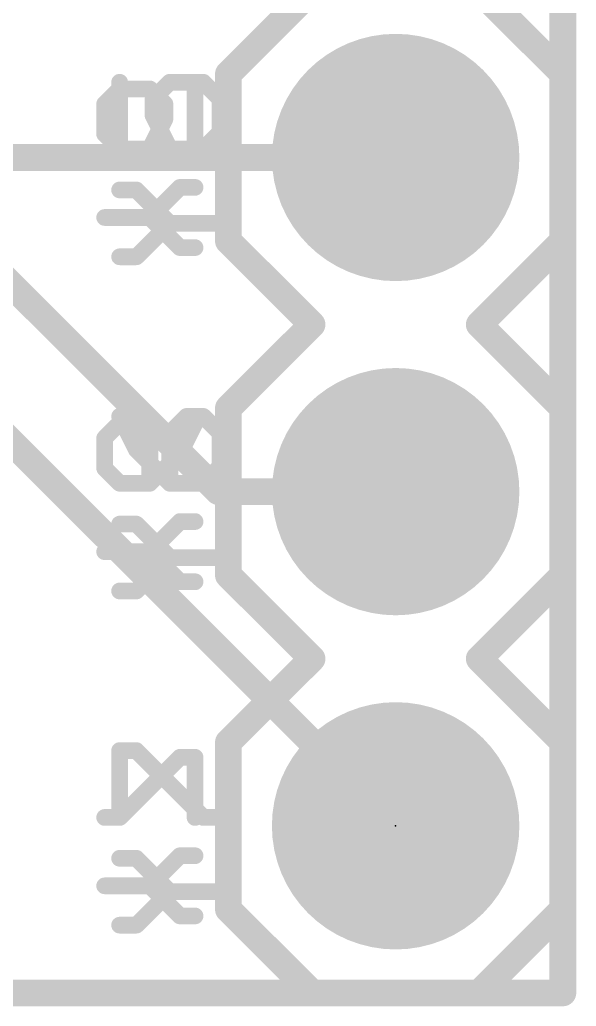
# Model space of a CAD drawing. Extents: x -37 to 70, y -23 to 28.
# Drawn here: x 8.58 to 12.8, y -0.1 to 7.4 of the extents above; entities that cross this region are included whole.
import ezdxf

# ---------------------------------------------------------------- set-up
doc = ezdxf.new("R2010")
doc.units = 0
for name, color, linetype in [('1', 12, 'CONTINUOUS'), ('16', 132, 'CONTINUOUS'), ('17', 110, 'CONTINUOUS'), ('20', 53, 'CONTINUOUS'), ('21', 41, 'CONTINUOUS'), ('22', 40, 'CONTINUOUS'), ('24', 53, 'CONTINUOUS')]:
    doc.layers.add(name, color=color, linetype=linetype)

# ---------------------------------------------------------------- blocks, each defined once
blk = doc.blocks.new('ROUNDP')
at = {"const_width": 0.5}
blk.add_lwpolyline([(0, -0.25, 1), (0, 0.25, 1), (0, -0.25)], format="xyb", dxfattribs=at)

msp = doc.modelspace()

# ---------------------------------------------------------------- linework, layer by layer
at = {"layer": '1', "const_width": 0.2032}
for points in [[(12.7, 0), (12.7, 27.94)], [(0, 0), (12.7, 0)]]:
    msp.add_lwpolyline(points, dxfattribs=at)
at = {"layer": '1', "const_width": 0.1016}
for points in [[(12.7, -0.0508, 1), (12.7, 0.0508)], [(12.6492, 0, 1), (12.7508, 0)]]:
    msp.add_lwpolyline(points, format="xyb", dxfattribs=at)
at = {"layer": '16', "const_width": 0.2032}
for points in [[(12.7, 27.94), (12.7, 0)], [(5.5372, 8.3566), (10.0838, 3.81)], [(11.43, 1.27), (5.1562, 7.5438)], [(11.43, 6.35), (8.0899, 6.35)], [(10.0838, 3.81), (11.43, 3.81)], [(12.7, 0), (0, 0)]]:
    msp.add_lwpolyline(points, dxfattribs=at)
at = {"layer": '16', "const_width": 0.1016}
for points in [[(11.43, 6.2992, 1), (11.43, 6.4008)], [(10.0838, 3.8608, 1), (10.0838, 3.7592)], [(11.43, 3.7592, 1), (11.43, 3.8608)], [(10.0479, 3.7741, 1), (10.1197, 3.8459)], [(11.3941, 1.2341, 1), (11.4659, 1.3059)], [(12.7, -0.0508, 1), (12.7, 0.0508)], [(12.6492, 0, 1), (12.7508, 0)]]:
    msp.add_lwpolyline(points, format="xyb", dxfattribs=at)
at = {"layer": '20', "const_width": 0.2032}
for points in [[(12.7, 0), (12.7, 27.94)], [(0, 0), (12.7, 0)]]:
    msp.add_lwpolyline(points, dxfattribs=at)
at = {"layer": '20', "const_width": 0.1016}
for points in [[(12.7, -0.0508, 1), (12.7, 0.0508)], [(12.6492, 0, 1), (12.7508, 0)]]:
    msp.add_lwpolyline(points, format="xyb", dxfattribs=at)
at = {"layer": '21', "const_width": 0.127}
for points in [[(9.3338, 6.9219), (9.3338, 6.4135)], [(9.5881, 6.7948), (9.7152, 6.9219)], [(9.7152, 6.9219), (9.9694, 6.9219)], [(9.9694, 6.9219), (10.0965, 6.7948)], [(9.5881, 6.6677), (9.5881, 6.7948)], [(10.0965, 6.7948), (10.0965, 6.5406)], [(9.7152, 6.4135), (9.5881, 6.6677)], [(10.0965, 6.5406), (9.9694, 6.4135)], [(9.3338, 6.4135), (9.7152, 6.4135)], [(9.461, 6.1034), (9.3338, 6.1034)], [(9.7152, 5.8491), (9.461, 6.1034)], [(9.461, 5.5949), (9.7152, 5.8491)], [(9.7152, 5.8491), (10.0965, 5.8491)], [(9.3338, 5.5949), (9.461, 5.5949)], [(9.3338, 4.3819), (9.461, 4.1277)], [(9.8423, 4.3819), (9.7152, 4.2548)], [(9.9694, 4.3819), (9.8423, 4.3819)], [(10.0965, 4.2548), (9.9694, 4.3819)], [(9.7152, 4.2548), (9.7152, 3.8735)], [(10.0965, 4.0006), (10.0965, 4.2548)], [(9.461, 4.1277), (9.7152, 3.8735)], [(9.9694, 3.8735), (10.0965, 4.0006)], [(9.7152, 3.8735), (9.9694, 3.8735)], [(9.461, 3.5634), (9.3338, 3.5634)], [(9.7152, 3.3091), (9.461, 3.5634)], [(9.461, 3.0549), (9.7152, 3.3091)], [(9.7152, 3.3091), (10.0965, 3.3091)], [(9.3338, 3.0549), (9.461, 3.0549)], [(9.3338, 1.3335), (9.3338, 1.8419)], [(9.3338, 1.8419), (9.461, 1.8419)], [(9.461, 1.8419), (9.9694, 1.3335)], [(9.9694, 1.3335), (10.0965, 1.3335)], [(9.461, 1.0234), (9.3338, 1.0234)], [(9.7152, 0.7691), (9.461, 1.0234)], [(9.461, 0.5149), (9.7152, 0.7691)], [(9.7152, 0.7691), (10.0965, 0.7691)], [(9.3338, 0.5149), (9.461, 0.5149)]]:
    msp.add_lwpolyline(points, dxfattribs=at)
at = {"layer": '21', "const_width": 0.0635}
for points in [[(9.3656, 6.9219, 1), (9.3021, 6.9219)], [(9.7152, 6.9537, 1), (9.7152, 6.8902)], [(9.7376, 6.8995, 1), (9.6927, 6.9444)], [(9.9918, 6.9444, 1), (9.9469, 6.8995)], [(9.9694, 6.8902, 1), (9.9694, 6.9537)], [(9.6198, 6.7948, 1), (9.5563, 6.7948)], [(9.5656, 6.8173, 1), (9.6105, 6.7724)], [(10.1283, 6.7948, 1), (10.0648, 6.7948)], [(10.074, 6.7724, 1), (10.119, 6.8173)], [(9.5563, 6.6677, 1), (9.6198, 6.6677)], [(9.6165, 6.6819, 1), (9.5597, 6.6535)], [(10.119, 6.5182, 1), (10.074, 6.5631)], [(10.0648, 6.5406, 1), (10.1283, 6.5406)], [(9.3338, 6.4452, 1), (9.3338, 6.3818)], [(9.6868, 6.3993, 1), (9.7436, 6.4277)], [(9.7152, 6.3818, 1), (9.7152, 6.4452)], [(9.9469, 6.436, 1), (9.9918, 6.391)], [(9.3021, 6.4135, 1), (9.3656, 6.4135)], [(9.3338, 6.1351, 1), (9.3338, 6.0716)], [(9.4834, 6.1258, 1), (9.4385, 6.0809)], [(9.461, 6.0716, 1), (9.461, 6.1351)], [(9.7152, 5.8809, 1), (9.7152, 5.8174)], [(9.7376, 5.8267, 1), (9.6927, 5.8716)], [(9.6927, 5.8267, 1), (9.7376, 5.8716)], [(10.0965, 5.8174, 1), (10.0965, 5.8809)], [(9.3338, 5.6267, 1), (9.3338, 5.5632)], [(9.4385, 5.6174, 1), (9.4834, 5.5725)], [(9.461, 5.5632, 1), (9.461, 5.6267)], [(9.3622, 4.3961, 1), (9.3055, 4.3677)], [(9.8423, 4.4137, 1), (9.8423, 4.3502)], [(9.8647, 4.3595, 1), (9.8198, 4.4044)], [(9.9918, 4.4044, 1), (9.9469, 4.3595)], [(9.9694, 4.3502, 1), (9.9694, 4.4137)], [(9.7469, 4.2548, 1), (9.6834, 4.2548)], [(9.6927, 4.2773, 1), (9.7376, 4.2324)], [(10.1283, 4.2548, 1), (10.0648, 4.2548)], [(10.074, 4.2324, 1), (10.119, 4.2773)], [(9.4834, 4.1502, 1), (9.4385, 4.1053)], [(9.4326, 4.1135, 1), (9.4894, 4.1419)], [(10.119, 3.9782, 1), (10.074, 4.0231)], [(10.0648, 4.0006, 1), (10.1283, 4.0006)], [(9.7152, 3.9053, 1), (9.7152, 3.8418)], [(9.6834, 3.8735, 1), (9.7469, 3.8735)], [(9.6927, 3.851, 1), (9.7376, 3.896)], [(9.9469, 3.896, 1), (9.9918, 3.851)], [(9.9694, 3.8418, 1), (9.9694, 3.9053)], [(9.3338, 3.5951, 1), (9.3338, 3.5316)], [(9.4834, 3.5858, 1), (9.4385, 3.5409)], [(9.461, 3.5316, 1), (9.461, 3.5951)], [(9.7152, 3.3409, 1), (9.7152, 3.2774)], [(9.7376, 3.2867, 1), (9.6927, 3.3316)], [(9.6927, 3.2867, 1), (9.7376, 3.3316)], [(10.0965, 3.2774, 1), (10.0965, 3.3409)], [(9.3338, 3.0867, 1), (9.3338, 3.0232)], [(9.4385, 3.0774, 1), (9.4834, 3.0325)], [(9.461, 3.0232, 1), (9.461, 3.0867)], [(9.3656, 1.8419, 1), (9.3021, 1.8419)], [(9.3338, 1.8737, 1), (9.3338, 1.8102)], [(9.4834, 1.8644, 1), (9.4385, 1.8195)], [(9.461, 1.8102, 1), (9.461, 1.8737)], [(9.3021, 1.3335, 1), (9.3656, 1.3335)], [(9.9694, 1.3653, 1), (9.9694, 1.3018)], [(9.9469, 1.311, 1), (9.9918, 1.356)], [(10.0965, 1.3018, 1), (10.0965, 1.3653)], [(9.3338, 1.0551, 1), (9.3338, 0.9916)], [(9.4834, 1.0458, 1), (9.4385, 1.0009)], [(9.461, 0.9916, 1), (9.461, 1.0551)], [(9.7152, 0.8009, 1), (9.7152, 0.7374)], [(9.7376, 0.7467, 1), (9.6927, 0.7916)], [(10.0965, 0.7374, 1), (10.0965, 0.8009)], [(9.6927, 0.7467, 1), (9.7376, 0.7916)], [(9.3338, 0.5467, 1), (9.3338, 0.4832)], [(9.4385, 0.5374, 1), (9.4834, 0.4925)], [(9.461, 0.4832, 1), (9.461, 0.5467)]]:
    msp.add_lwpolyline(points, format="xyb", dxfattribs=at)
at = {"layer": '22'}
for points, const_width in [([(10.795, 7.62), (10.16, 6.985)], 0.2032), ([(12.7, 6.985), (12.065, 7.62)], 0.2032), ([(10.16, 6.985), (10.16, 5.715)], 0.2032), ([(12.7, 5.715), (12.7, 6.985)], 0.2032), ([(9.3346, 6.8711), (9.2202, 6.7567)], 0.127), ([(9.5634, 6.8711), (9.3346, 6.8711)], 0.127), ([(9.6778, 6.7567), (9.5634, 6.8711)], 0.127), ([(9.9066, 6.8711), (9.9066, 6.4135)], 0.127), ([(9.2202, 6.7567), (9.2202, 6.5279)], 0.127), ([(9.6778, 6.6423), (9.6778, 6.7567)], 0.127), ([(9.5634, 6.4135), (9.6778, 6.6423)], 0.127), ([(9.2202, 6.5279), (9.3346, 6.4135)], 0.127), ([(9.9066, 6.4135), (9.5634, 6.4135)], 0.127), ([(9.5634, 5.8939), (9.7922, 6.1227)], 0.127), ([(9.7922, 6.1227), (9.9066, 6.1227)], 0.127), ([(9.5634, 5.8939), (9.2202, 5.8939)], 0.127), ([(9.7922, 5.6651), (9.5634, 5.8939)], 0.127), ([(10.16, 5.715), (10.795, 5.08)], 0.2032), ([(12.065, 5.08), (12.7, 5.715)], 0.2032), ([(9.9066, 5.6651), (9.7922, 5.6651)], 0.127), ([(10.795, 5.08), (10.16, 4.445)], 0.2032), ([(12.7, 4.445), (12.065, 5.08)], 0.2032), ([(10.16, 4.445), (10.16, 3.175)], 0.2032), ([(12.7, 3.175), (12.7, 4.445)], 0.2032), ([(9.2202, 4.2167), (9.3346, 4.3311)], 0.127), ([(9.3346, 4.3311), (9.449, 4.3311)], 0.127), ([(9.449, 4.3311), (9.5634, 4.2167)], 0.127), ([(9.9066, 4.3311), (9.7922, 4.1023)], 0.127), ([(9.2202, 3.9879), (9.2202, 4.2167)], 0.127), ([(9.5634, 4.2167), (9.5634, 3.8735)], 0.127), ([(9.7922, 4.1023), (9.5634, 3.8735)], 0.127), ([(9.3346, 3.8735), (9.2202, 3.9879)], 0.127), ([(9.5634, 3.8735), (9.3346, 3.8735)], 0.127), ([(9.5634, 3.3539), (9.7922, 3.5827)], 0.127), ([(9.7922, 3.5827), (9.9066, 3.5827)], 0.127), ([(9.5634, 3.3539), (9.2202, 3.3539)], 0.127), ([(9.7922, 3.1251), (9.5634, 3.3539)], 0.127), ([(10.16, 3.175), (10.795, 2.54)], 0.2032), ([(12.065, 2.54), (12.7, 3.175)], 0.2032), ([(9.9066, 3.1251), (9.7922, 3.1251)], 0.127), ([(10.795, 2.54), (10.16, 1.905)], 0.2032), ([(12.7, 1.905), (12.065, 2.54)], 0.2032), ([(10.16, 1.905), (10.16, 0.635)], 0.2032), ([(12.7, 0.635), (12.7, 1.905)], 0.2032), ([(9.7922, 1.7911), (9.3346, 1.3335)], 0.127), ([(9.9066, 1.7911), (9.7922, 1.7911)], 0.127), ([(9.9066, 1.3335), (9.9066, 1.7911)], 0.127), ([(9.3346, 1.3335), (9.2202, 1.3335)], 0.127), ([(9.5634, 0.8139), (9.7922, 1.0427)], 0.127), ([(9.7922, 1.0427), (9.9066, 1.0427)], 0.127), ([(9.5634, 0.8139), (9.2202, 0.8139)], 0.127), ([(9.7922, 0.5851), (9.5634, 0.8139)], 0.127), ([(10.795, 0), (10.16, 0.635)], 0.2032), ([(12.7, 0.635), (12.065, 0)], 0.2032), ([(9.9066, 0.5851), (9.7922, 0.5851)], 0.127), ([(12.065, 0), (10.795, 0)], 0.2032)]:
    msp.add_lwpolyline(points, dxfattribs=dict(at, const_width=const_width))
for points, const_width in [([(10.2108, 6.985, 1), (10.1092, 6.985)], 0.1016), ([(10.1241, 7.0209, 1), (10.1959, 6.9491)], 0.1016), ([(12.7508, 6.985, 1), (12.6492, 6.985)], 0.1016), ([(12.6641, 6.9491, 1), (12.7359, 7.0209)], 0.1016), ([(9.3346, 6.9028, 1), (9.3346, 6.8393)], 0.0635), ([(9.357, 6.8486, 1), (9.3121, 6.8935)], 0.0635), ([(9.5858, 6.8935, 1), (9.5409, 6.8486)], 0.0635), ([(9.5634, 6.8393, 1), (9.5634, 6.9028)], 0.0635), ([(9.9383, 6.8711, 1), (9.8748, 6.8711)], 0.0635), ([(9.252, 6.7567, 1), (9.1884, 6.7567)], 0.0635), ([(9.1977, 6.7791, 1), (9.2427, 6.7342)], 0.0635), ([(9.7095, 6.7567, 1), (9.646, 6.7567)], 0.0635), ([(9.6553, 6.7342, 1), (9.7002, 6.7791)], 0.0635), ([(9.646, 6.6423, 1), (9.7095, 6.6423)], 0.0635), ([(9.7062, 6.6281, 1), (9.6494, 6.6565)], 0.0635), ([(9.1884, 6.5279, 1), (9.252, 6.5279)], 0.0635), ([(9.2427, 6.5503, 1), (9.1977, 6.5054)], 0.0635), ([(9.3121, 6.391, 1), (9.357, 6.436)], 0.0635), ([(9.535, 6.4277, 1), (9.5918, 6.3993)], 0.0635), ([(9.5634, 6.4452, 1), (9.5634, 6.3818)], 0.0635), ([(9.9066, 6.3818, 1), (9.9066, 6.4452)], 0.0635), ([(9.8748, 6.4135, 1), (9.9383, 6.4135)], 0.0635), ([(9.7922, 6.1544, 1), (9.7922, 6.0909)], 0.0635), ([(9.8146, 6.1002, 1), (9.7697, 6.1451)], 0.0635), ([(9.9066, 6.0909, 1), (9.9066, 6.1544)], 0.0635), ([(9.2202, 5.9256, 1), (9.2202, 5.8621)], 0.0635), ([(9.5858, 5.9163, 1), (9.5409, 5.8714)], 0.0635), ([(9.5409, 5.9163, 1), (9.5858, 5.8714)], 0.0635), ([(9.5634, 5.8621, 1), (9.5634, 5.9256)], 0.0635), ([(10.1959, 5.7509, 1), (10.1241, 5.6791)], 0.1016), ([(12.7359, 5.6791, 1), (12.6641, 5.7509)], 0.1016), ([(9.7922, 5.6968, 1), (9.7922, 5.6333)], 0.0635), ([(9.7697, 5.6426, 1), (9.8146, 5.6875)], 0.0635), ([(9.9066, 5.6333, 1), (9.9066, 5.6968)], 0.0635), ([(10.1092, 5.715, 1), (10.2108, 5.715)], 0.1016), ([(12.6492, 5.715, 1), (12.7508, 5.715)], 0.1016), ([(10.8309, 5.0441, 1), (10.7591, 5.1159)], 0.1016), ([(12.1009, 5.1159, 1), (12.0291, 5.0441)], 0.1016), ([(10.7591, 5.0441, 1), (10.8309, 5.1159)], 0.1016), ([(12.0291, 5.1159, 1), (12.1009, 5.0441)], 0.1016), ([(10.2108, 4.445, 1), (10.1092, 4.445)], 0.1016), ([(10.1241, 4.4809, 1), (10.1959, 4.4091)], 0.1016), ([(12.7508, 4.445, 1), (12.6492, 4.445)], 0.1016), ([(12.6641, 4.4091, 1), (12.7359, 4.4809)], 0.1016), ([(9.3346, 4.3628, 1), (9.3346, 4.2993)], 0.0635), ([(9.357, 4.3086, 1), (9.3121, 4.3535)], 0.0635), ([(9.4714, 4.3535, 1), (9.4265, 4.3086)], 0.0635), ([(9.449, 4.2993, 1), (9.449, 4.3628)], 0.0635), ([(9.935, 4.3169, 1), (9.8782, 4.3453)], 0.0635), ([(9.252, 4.2167, 1), (9.1884, 4.2167)], 0.0635), ([(9.5951, 4.2167, 1), (9.5316, 4.2167)], 0.0635), ([(9.1977, 4.2391, 1), (9.2427, 4.1942)], 0.0635), ([(9.5409, 4.1942, 1), (9.5858, 4.2391)], 0.0635), ([(9.7638, 4.1165, 1), (9.8206, 4.0881)], 0.0635), ([(9.8146, 4.0798, 1), (9.7697, 4.1247)], 0.0635), ([(9.2427, 4.0103, 1), (9.1977, 3.9654)], 0.0635), ([(9.1884, 3.9879, 1), (9.252, 3.9879)], 0.0635), ([(9.3346, 3.9053, 1), (9.3346, 3.8418)], 0.0635), ([(9.3121, 3.851, 1), (9.357, 3.896)], 0.0635), ([(9.5409, 3.896, 1), (9.5858, 3.851)], 0.0635), ([(9.5316, 3.8735, 1), (9.5951, 3.8735)], 0.0635), ([(9.5634, 3.8418, 1), (9.5634, 3.9053)], 0.0635), ([(9.7922, 3.6144, 1), (9.7922, 3.5509)], 0.0635), ([(9.8146, 3.5602, 1), (9.7697, 3.6051)], 0.0635), ([(9.9066, 3.5509, 1), (9.9066, 3.6144)], 0.0635), ([(9.2202, 3.3856, 1), (9.2202, 3.3221)], 0.0635), ([(9.5858, 3.3763, 1), (9.5409, 3.3314)], 0.0635), ([(9.5409, 3.3763, 1), (9.5858, 3.3314)], 0.0635), ([(9.5634, 3.3221, 1), (9.5634, 3.3856)], 0.0635), ([(10.1959, 3.2109, 1), (10.1241, 3.1391)], 0.1016), ([(10.1092, 3.175, 1), (10.2108, 3.175)], 0.1016), ([(12.6492, 3.175, 1), (12.7508, 3.175)], 0.1016), ([(12.7359, 3.1391, 1), (12.6641, 3.2109)], 0.1016), ([(9.7922, 3.1568, 1), (9.7922, 3.0933)], 0.0635), ([(9.7697, 3.1026, 1), (9.8146, 3.1475)], 0.0635), ([(9.9066, 3.0933, 1), (9.9066, 3.1568)], 0.0635), ([(10.8309, 2.5041, 1), (10.7591, 2.5759)], 0.1016), ([(10.7591, 2.5041, 1), (10.8309, 2.5759)], 0.1016), ([(12.1009, 2.5759, 1), (12.0291, 2.5041)], 0.1016), ([(12.0291, 2.5759, 1), (12.1009, 2.5041)], 0.1016), ([(10.2108, 1.905, 1), (10.1092, 1.905)], 0.1016), ([(10.1241, 1.9409, 1), (10.1959, 1.8691)], 0.1016), ([(12.7508, 1.905, 1), (12.6492, 1.905)], 0.1016), ([(12.6641, 1.8691, 1), (12.7359, 1.9409)], 0.1016), ([(9.7922, 1.8228, 1), (9.7922, 1.7593)], 0.0635), ([(9.8146, 1.7686, 1), (9.7697, 1.8135)], 0.0635), ([(9.9383, 1.7911, 1), (9.8748, 1.7911)], 0.0635), ([(9.9066, 1.7593, 1), (9.9066, 1.8228)], 0.0635), ([(9.2202, 1.3653, 1), (9.2202, 1.3018)], 0.0635), ([(9.3121, 1.356, 1), (9.357, 1.311)], 0.0635), ([(9.3346, 1.3018, 1), (9.3346, 1.3653)], 0.0635), ([(9.8748, 1.3335, 1), (9.9383, 1.3335)], 0.0635), ([(9.7922, 1.0744, 1), (9.7922, 1.0109)], 0.0635), ([(9.8146, 1.0202, 1), (9.7697, 1.0651)], 0.0635), ([(9.9066, 1.0109, 1), (9.9066, 1.0744)], 0.0635), ([(9.2202, 0.8456, 1), (9.2202, 0.7821)], 0.0635), ([(9.5858, 0.8363, 1), (9.5409, 0.7914)], 0.0635), ([(9.5409, 0.8363, 1), (9.5858, 0.7914)], 0.0635), ([(9.5634, 0.7821, 1), (9.5634, 0.8456)], 0.0635), ([(10.1959, 0.6709, 1), (10.1241, 0.5991)], 0.1016), ([(10.1092, 0.635, 1), (10.2108, 0.635)], 0.1016), ([(12.6492, 0.635, 1), (12.7508, 0.635)], 0.1016), ([(12.7359, 0.5991, 1), (12.6641, 0.6709)], 0.1016), ([(9.7922, 0.6168, 1), (9.7922, 0.5533)], 0.0635), ([(9.7697, 0.5626, 1), (9.8146, 0.6075)], 0.0635), ([(9.9066, 0.5533, 1), (9.9066, 0.6168)], 0.0635), ([(10.795, 0.0508, 1), (10.795, -0.0508)], 0.1016), ([(10.7591, -0.0359, 1), (10.8309, 0.0359)], 0.1016), ([(12.0291, 0.0359, 1), (12.1009, -0.0359)], 0.1016), ([(12.065, -0.0508, 1), (12.065, 0.0508)], 0.1016)]:
    msp.add_lwpolyline(points, format="xyb", dxfattribs=dict(at, const_width=const_width))
at = {"layer": '24'}
msp.add_point((11.43, 1.27), dxfattribs=at)

# ---------------------------------------------------------------- block references
at = {"layer": '17', "xscale": 1.8796, "yscale": 1.8796}
for p in [(11.43, 6.35), (11.43, 6.35), (11.43, 3.81), (11.43, 3.81), (11.43, 1.27), (11.43, 1.27)]:
    msp.add_blockref('ROUNDP', p, dxfattribs=at)

doc.saveas('drawing.dxf')
